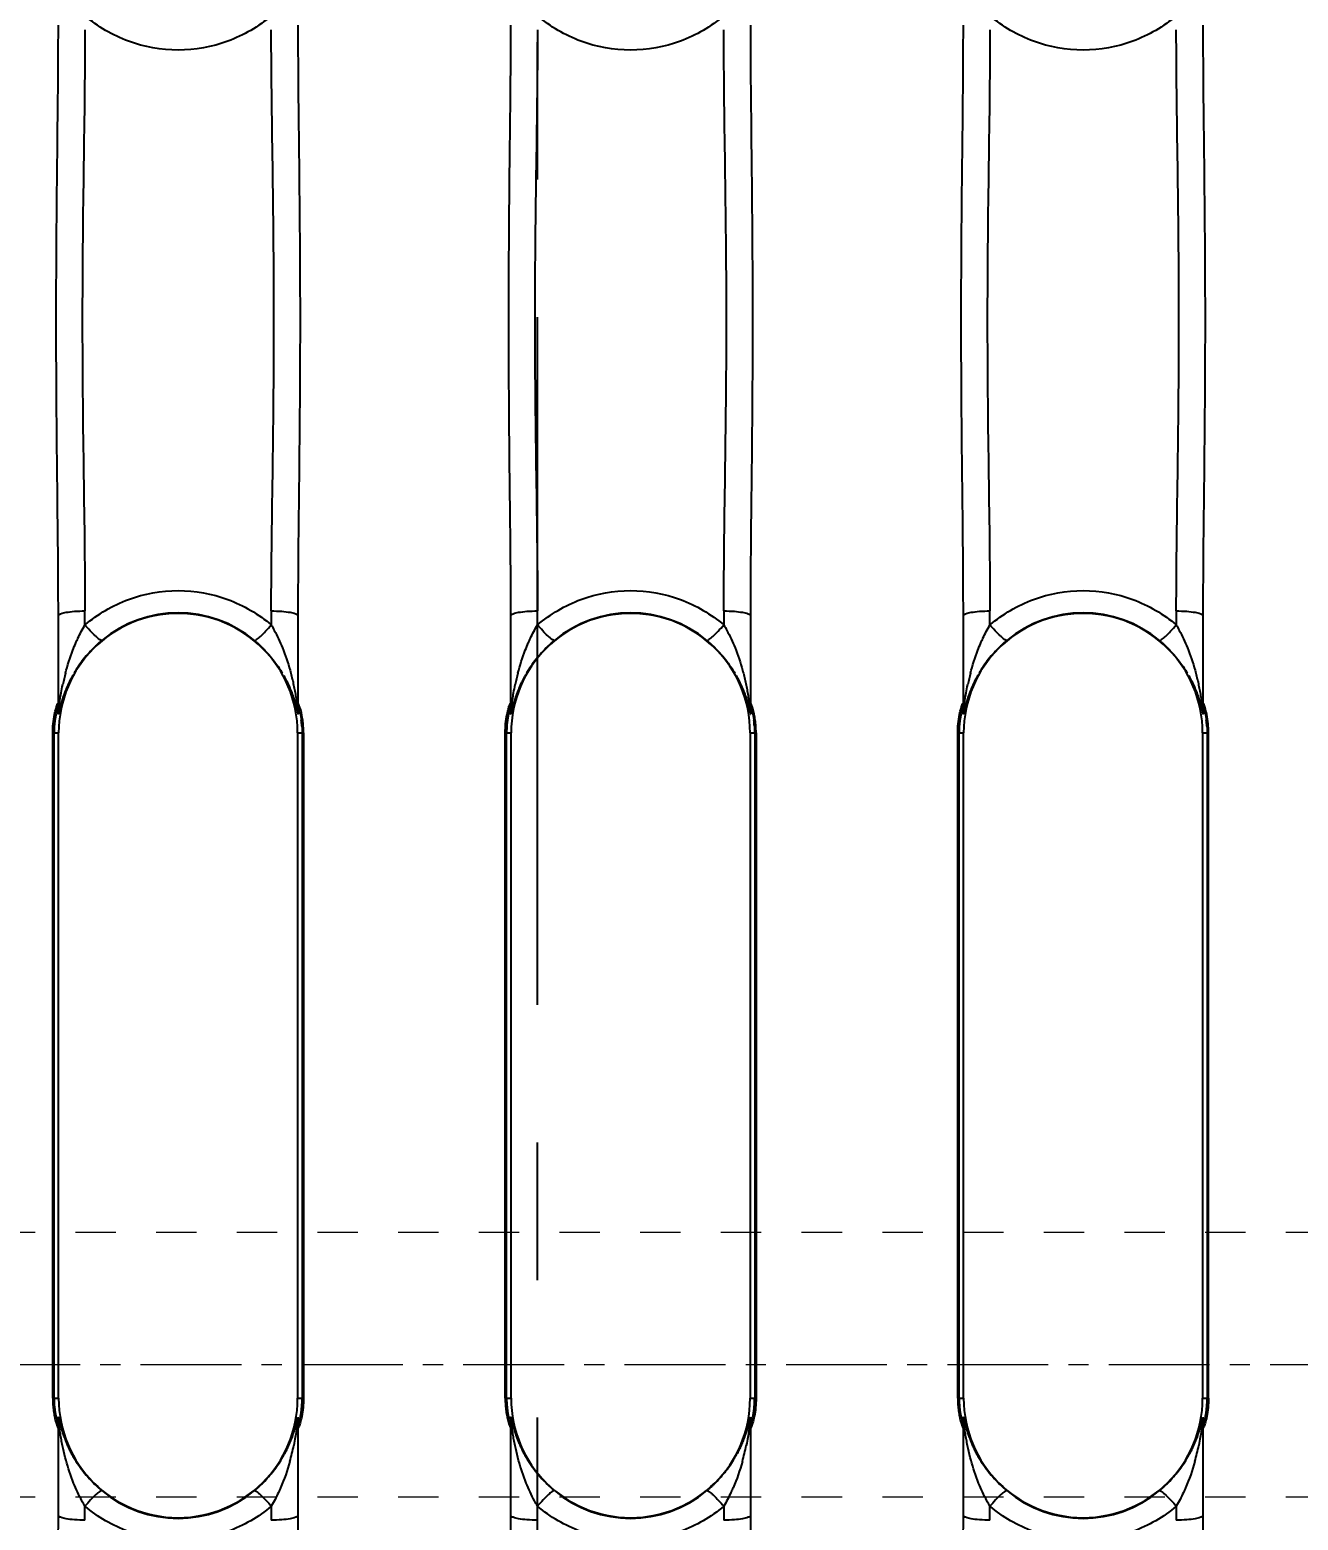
# Model space of a CAD drawing. Header units: millimetres. Extents: x 1147 to 12155, y -6137 to -4403.
# Drawn here: x 4084.6 to 4132.5, y -5219.6 to -5163.3 of the extents above; entities that cross this region are included whole.
import ezdxf

# ---------------------------------------------------------------- set-up
doc = ezdxf.new("R2010")
doc.units = ezdxf.units.MM
doc.header["$LTSCALE"] = 16.335
doc.header["$PDMODE"] = 3
doc.header["$PDSIZE"] = 0.3125
doc.linetypes.add('CENTER', pattern=[0.6, 0.375, -0.075, 0.075, -0.075])
doc.linetypes.add('HIDDEN', pattern=[0.2, 0.1, -0.1])
doc.layers.get('0').update_dxf_attribs({"linetype": 'CONTINUOUS'})
doc.layers.get('Defpoints').update_dxf_attribs({"linetype": 'CONTINUOUS'})
doc.layers.add('cool', color=153, linetype='HIDDEN', lineweight=9)
doc.layers.add('DEFAULT_2', color=8, linetype='HIDDEN')
doc.styles.get("Standard").update_dxf_attribs({"font": 'txt', "width": 0.8})
doc.dimstyles.get("Standard").update_dxf_attribs({"dimtxt": 0.15625, "dimasz": 0.1875, "dimexe": 0.125, "dimexo": 0.0625, "dimtad": 0, "dimtih": 1, "dimtoh": 1, "dimdsep": 46, "dimtxsty": 'Standard', "dimcen": 0.09, "dimadec": 0, "dimazin": 0, "dimtp": 0.01, "dimtm": 0.01, "dimtfac": 1, "dimtofl": 0, "dimtmove": 0, "dimatfit": 3, "dimfxl": 0, "dimtolj": 1, "dimarcsym": 0})

# ---------------------------------------------------------------- blocks, each defined once
blk = doc.blocks.new('*D704')
at = {"color": 4, "lineweight": -2}
blk.add_line((4350.879, -5108.772), (4392.478, -5108.772), dxfattribs=at)
at = {"layer": 'Defpoints', "color": 0}
for p in [(4350.817, -5108.772), (4392.478, -5108.772), (4103.729, -5263.772)]:
    blk.add_point(p, dxfattribs=at)
at = {"color": 6, "insert": (4406.344, -5108.772), "char_height": 8, "attachment_point": 5}
blk.add_mtext('\\A1;155.00', dxfattribs=at)
blk = doc.blocks.new('*D705')
at = {"color": 4, "lineweight": -2}
blk.add_line((4348.791, -5058.772), (4392.478, -5058.772), dxfattribs=at)
at = {"layer": 'Defpoints', "color": 0}
for p in [(4348.729, -5058.772), (4392.478, -5058.772), (4103.729, -5263.772)]:
    blk.add_point(p, dxfattribs=at)
at = {"color": 6, "insert": (4406.878, -5058.772), "char_height": 8, "attachment_point": 5}
blk.add_mtext('\\A1;205.00', dxfattribs=at)
blk = doc.blocks.new('*D711')
at = {"color": 4, "lineweight": -2}
blk.add_line((4103.729, -5038.7), (4103.729, -5013.344), dxfattribs=at)
at = {"layer": 'Defpoints', "color": 0}
for p in [(4103.729, -5013.344), (4103.729, -5038.762), (4103.729, -5263.772)]:
    blk.add_point(p, dxfattribs=at)
at = {"color": 6, "insert": (4103.729, -5005.344), "char_height": 8, "attachment_point": 5, "rotation": 90}
blk.add_mtext('\\A1;0.00', dxfattribs=at)
blk = doc.blocks.new('*D712')
at = {"color": 4, "lineweight": -2}
blk.add_line((4278.729, -5051.259), (4278.729, -5013.344), dxfattribs=at)
at = {"layer": 'Defpoints', "color": 0}
for p in [(4278.729, -5013.344), (4278.729, -5051.321), (4103.729, -5263.772)]:
    blk.add_point(p, dxfattribs=at)
at = {"color": 6, "insert": (4278.729, -4999.477), "char_height": 8, "attachment_point": 5, "rotation": 90}
blk.add_mtext('\\A1;175.00', dxfattribs=at)
blk = doc.blocks.new('*D713')
at = {"color": 4, "lineweight": -2}
blk.add_line((4348.729, -5054.498), (4348.729, -5013.344), dxfattribs=at)
at = {"layer": 'Defpoints', "color": 0}
for p in [(4348.729, -5013.344), (4348.729, -5054.56), (4103.729, -5263.772)]:
    blk.add_point(p, dxfattribs=at)
at = {"color": 6, "insert": (4348.729, -4998.41), "char_height": 8, "attachment_point": 5, "rotation": 90}
blk.add_mtext('\\A1;245.00', dxfattribs=at)
blk = doc.blocks.new('*D715')
at = {"color": 4, "lineweight": -2}
blk.add_line((3856.578, -5108.772), (3814.98, -5108.772), dxfattribs=at)
at = {"layer": 'Defpoints', "color": 0}
for p in [(3814.98, -5108.772), (3856.641, -5108.772), (4103.729, -5263.772)]:
    blk.add_point(p, dxfattribs=at)
at = {"color": 6, "insert": (3801.113, -5108.772), "char_height": 8, "attachment_point": 5}
blk.add_mtext('\\A1;155.00', dxfattribs=at)
blk = doc.blocks.new('*D716')
at = {"color": 4, "lineweight": -2}
blk.add_line((3858.666, -5058.772), (3814.98, -5058.772), dxfattribs=at)
at = {"layer": 'Defpoints', "color": 0}
for p in [(3814.98, -5058.772), (3858.729, -5058.772), (4103.729, -5263.772)]:
    blk.add_point(p, dxfattribs=at)
at = {"color": 6, "insert": (3800.58, -5058.772), "char_height": 8, "attachment_point": 5}
blk.add_mtext('\\A1;205.00', dxfattribs=at)
blk = doc.blocks.new('*D721')
at = {"color": 4, "lineweight": -2}
blk.add_line((3858.729, -5054.498), (3858.729, -5013.344), dxfattribs=at)
at = {"layer": 'Defpoints', "color": 0}
for p in [(3858.729, -5013.344), (3858.729, -5054.56), (4103.729, -5263.772)]:
    blk.add_point(p, dxfattribs=at)
at = {"color": 6, "insert": (3858.729, -4998.41), "char_height": 8, "attachment_point": 5, "rotation": 90}
blk.add_mtext('\\A1;245.00', dxfattribs=at)
blk = doc.blocks.new('*D722')
at = {"color": 4, "lineweight": -2}
blk.add_line((3862.554, -5213.772), (3818.256, -5213.772), dxfattribs=at)
at = {"layer": 'Defpoints', "color": 0}
for p in [(3818.256, -5213.772), (3862.617, -5213.772), (4103.729, -5263.772)]:
    blk.add_point(p, dxfattribs=at)
at = {"color": 6, "insert": (3807.056, -5213.772), "char_height": 8, "attachment_point": 5}
blk.add_mtext('\\A1;50.00', dxfattribs=at)
blk = doc.blocks.new('37')
at = {"layer": 'cool', "ltscale": 0.932966}
for p, q in [((1170, 55), (734.334, 55)), ((1170, 45), (734.334, 45))]:
    blk.add_line(p, q, dxfattribs=at)
at = {"layer": 'cool', "color": 1, "linetype": 'CENTER', "ltscale": 0.621977}
blk.add_line((1183.887, 50), (720, 50), dxfattribs=at)

msp = doc.modelspace()

# ---------------------------------------------------------------- linework, layer by layer
at = {"color": 1, "linetype": 'CENTER', "ltscale": 4.241886}
msp.add_line((4103.729, -5532.772), (4103.729, -4991.772), dxfattribs=at)
at = {"color": 7, "linetype": 'Continuous'}
for p, q in [((4086.635, -5185.817), (4086.635, -5185.287)), ((4093.674, -5185.287), (4093.674, -5185.817)), ((4103.729, -5185.817), (4103.729, -5185.287)), ((4110.767, -5185.287), (4110.767, -5185.817)), ((4120.822, -5185.817), (4120.822, -5185.287)), ((4127.861, -5185.287), (4127.861, -5185.817)), ((4085.63, -5189.016), (4085.63, -5185.467)), ((4094.679, -5185.467), (4094.679, -5189.016)), ((4102.723, -5189.016), (4102.723, -5185.467)), ((4111.773, -5185.467), (4111.773, -5189.016)), ((4119.817, -5189.016), (4119.817, -5185.467)), ((4128.866, -5185.467), (4128.866, -5189.016)), ((4085.417, -5215.032), (4085.417, -5189.895)), ((4085.417, -5189.895), (4085.641, -5189.895)), ((4085.469, -5215.032), (4085.469, -5189.895)), ((4085.641, -5215.032), (4085.641, -5189.895)), ((4094.668, -5189.895), (4094.668, -5215.032)), ((4094.668, -5189.895), (4094.892, -5189.895)), ((4094.84, -5189.895), (4094.84, -5215.032)), ((4094.892, -5189.895), (4094.892, -5215.032)), ((4102.511, -5215.032), (4102.511, -5189.895)), ((4102.511, -5189.895), (4102.734, -5189.895)), ((4102.563, -5215.032), (4102.563, -5189.895)), ((4102.734, -5215.032), (4102.734, -5189.895)), ((4111.762, -5189.895), (4111.762, -5215.032)), ((4111.762, -5189.895), (4111.986, -5189.895)), ((4111.934, -5189.895), (4111.934, -5215.032)), ((4111.986, -5189.895), (4111.986, -5215.032)), ((4119.604, -5215.032), (4119.604, -5189.895)), ((4119.604, -5189.895), (4119.828, -5189.895)), ((4119.656, -5215.032), (4119.656, -5189.895)), ((4119.828, -5215.032), (4119.828, -5189.895)), ((4128.855, -5189.895), (4128.855, -5215.032)), ((4128.855, -5189.895), (4129.079, -5189.895)), ((4129.027, -5189.895), (4129.027, -5215.032)), ((4129.079, -5215.032), (4129.079, -5189.895)), ((4085.417, -5215.032), (4085.641, -5215.032)), ((4094.668, -5215.032), (4094.892, -5215.032)), ((4102.511, -5215.032), (4102.734, -5215.032)), ((4111.762, -5215.032), (4111.986, -5215.032)), ((4119.604, -5215.032), (4119.828, -5215.032)), ((4128.855, -5215.032), (4129.079, -5215.032)), ((4085.63, -5219.46), (4085.63, -5215.911)), ((4094.679, -5215.911), (4094.679, -5219.46)), ((4102.723, -5219.46), (4102.723, -5215.911)), ((4111.773, -5215.911), (4111.773, -5219.46)), ((4119.817, -5219.46), (4119.817, -5215.911)), ((4128.866, -5215.911), (4128.866, -5219.46)), ((4086.635, -5219.64), (4086.635, -5219.11)), ((4093.674, -5219.11), (4093.674, -5219.64)), ((4103.729, -5219.64), (4103.729, -5219.11)), ((4110.767, -5219.11), (4110.767, -5219.64)), ((4120.822, -5219.64), (4120.822, -5219.11)), ((4127.861, -5219.11), (4127.861, -5219.64))]:
    msp.add_line(p, q, dxfattribs=at)
for centre, radius, start, end in [((4090.155, -5189.895), 4.514, 0, 180), ((4090.155, -5189.843), 4.486, 50.0544, 129.9457), ((4107.248, -5189.895), 4.514, 0, 180), ((4107.248, -5189.843), 4.486, 50.0544, 129.9457), ((4124.342, -5189.895), 4.514, 0, 180), ((4124.342, -5189.843), 4.486, 50.0544, 129.9457), ((4094.493, -5189.898), 8.888, 165.2763, 168.1245), ((4111.587, -5189.898), 8.888, 165.2763, 168.1245), ((4128.68, -5189.898), 8.888, 165.2763, 168.1245), ((4084.688, -5188.792), 0.942, 347.9554, 359.9838), ((4059.01, -5190.075), 26.622, 1.9381, 2.3377), ((4084.727, -5189.018), 0.903, 350.0387, 0.0836), ((4095.621, -5188.792), 0.942, 180.0141, 192.0456), ((4095.583, -5189.018), 0.903, 179.9144, 189.9573), ((4122.488, -5190.115), 27.81, 177.9269, 178.0608), ((4120.042, -5190.027), 25.363, 177.655, 177.9277), ((4101.781, -5188.792), 0.942, 347.9554, 359.9838), ((4076.103, -5190.075), 26.622, 1.9381, 2.3377), ((4101.821, -5189.018), 0.903, 350.0387, 0.0836), ((4112.715, -5188.792), 0.942, 180.0141, 192.0456), ((4112.676, -5189.018), 0.903, 179.9144, 189.9573), ((4139.581, -5190.115), 27.81, 177.9269, 178.0608), ((4137.135, -5190.027), 25.363, 177.655, 177.9277), ((4118.875, -5188.792), 0.942, 347.9554, 359.9838), ((4093.197, -5190.075), 26.622, 1.9381, 2.3377), ((4118.914, -5189.018), 0.903, 350.0387, 0.0836), ((4129.808, -5188.792), 0.942, 180.0141, 192.0456), ((4129.77, -5189.018), 0.903, 179.9144, 189.9573), ((4156.675, -5190.115), 27.81, 177.9269, 178.0608), ((4154.229, -5190.027), 25.363, 177.655, 177.9277), ((4090.804, -5189.926), 4.037, 4.0628, 7.3504), ((4107.898, -5189.926), 4.037, 4.0628, 7.3504), ((4124.991, -5189.926), 4.037, 4.0628, 7.3504), ((4090.155, -5215.032), 4.514, 180, 0), ((4107.248, -5215.032), 4.514, 180, 0), ((4124.342, -5215.032), 4.514, 180, 0), ((4057.822, -5214.812), 27.81, 357.9269, 358.0608), ((4084.72, -5215.911), 0.91, 0.0251, 10.0006), ((4095.583, -5215.91), 0.903, 170.0415, 180.0866), ((4121.3, -5214.852), 26.622, 181.9381, 182.3377), ((4074.915, -5214.812), 27.81, 357.9269, 358.0608), ((4101.814, -5215.911), 0.91, 0.0251, 10.0006), ((4112.676, -5215.91), 0.903, 170.0415, 180.0866), ((4138.393, -5214.852), 26.622, 181.9381, 182.3377), ((4092.009, -5214.812), 27.81, 357.9269, 358.0608), ((4118.907, -5215.911), 0.91, 0.0251, 10.0006), ((4129.77, -5215.91), 0.903, 170.0415, 180.0866), ((4155.487, -5214.852), 26.622, 181.9381, 182.3377), ((4060.267, -5214.901), 25.363, 357.655, 357.9277), ((4084.688, -5216.135), 0.942, 0.0141, 12.0456), ((4095.621, -5216.135), 0.942, 167.9548, 179.984), ((4077.361, -5214.901), 25.363, 357.655, 357.9277), ((4101.782, -5216.135), 0.942, 0.0141, 12.0456), ((4112.715, -5216.135), 0.942, 167.9548, 179.984), ((4094.454, -5214.901), 25.363, 357.655, 357.9277), ((4118.875, -5216.135), 0.942, 0.0141, 12.0456), ((4129.808, -5216.135), 0.942, 167.9548, 179.984), ((4085.852, -5215.037), 8.852, 344.3403, 348.4216), ((4102.946, -5215.037), 8.852, 344.3403, 348.4216), ((4120.039, -5215.037), 8.852, 344.3403, 348.4216), ((4090.155, -5215.084), 4.486, 230.0544, 309.9456), ((4107.248, -5215.084), 4.486, 230.0544, 309.9456), ((4124.342, -5215.084), 4.486, 230.0544, 309.9456)]:
    msp.add_arc(centre, radius, start, end, dxfattribs=at)
for points, knots in [([(4093.674, -5162.802), (4093.191, -5163.212), (4092.069, -5163.871), (4090.155, -5164.213), (4088.24, -5163.871), (4087.118, -5163.212), (4086.635, -5162.802)], [0, 0, 0, 0, 0.249583, 0.500006, 0.750427, 1, 1, 1, 1]), ([(4110.767, -5162.802), (4110.284, -5163.212), (4109.163, -5163.871), (4107.248, -5164.213), (4105.333, -5163.871), (4104.212, -5163.212), (4103.729, -5162.802)], [0, 0, 0, 0, 0.249583, 0.500006, 0.750427, 1, 1, 1, 1]), ([(4127.861, -5162.802), (4127.378, -5163.212), (4126.256, -5163.871), (4124.342, -5164.213), (4122.427, -5163.871), (4121.305, -5163.212), (4120.822, -5162.802)], [0, 0, 0, 0, 0.249583, 0.500006, 0.750427, 1, 1, 1, 1]), ([(4085.63, -5185.467), (4085.63, -5183.612), (4085.579, -5179.893), (4085.535, -5174.309), (4085.579, -5168.726), (4085.63, -5165.007), (4085.63, -5163.152)], [0, 0, 0, 0, 0.249324, 0.499998, 0.750687, 1, 1, 1, 1]), ([(4086.635, -5163.332), (4086.635, -5165.155), (4086.572, -5168.814), (4086.515, -5174.31), (4086.572, -5179.805), (4086.635, -5183.464), (4086.635, -5185.287)], [0, 0, 0, 0, 0.249107, 0.499999, 0.750892, 1, 1, 1, 1]), ([(4093.674, -5185.287), (4093.674, -5183.464), (4093.737, -5179.805), (4093.795, -5174.31), (4093.737, -5168.814), (4093.674, -5165.155), (4093.674, -5163.332)], [0, 0, 0, 0, 0.249108, 0.5, 0.750892, 1, 1, 1, 1]), ([(4094.679, -5163.152), (4094.679, -5165.007), (4094.73, -5168.726), (4094.774, -5174.309), (4094.73, -5179.893), (4094.679, -5183.612), (4094.679, -5185.467)], [0, 0, 0, 0, 0.249311, 0.500002, 0.750674, 1, 1, 1, 1]), ([(4102.723, -5185.467), (4102.723, -5183.612), (4102.673, -5179.893), (4102.629, -5174.309), (4102.673, -5168.726), (4102.723, -5165.007), (4102.723, -5163.152)], [0, 0, 0, 0, 0.249324, 0.499998, 0.750687, 1, 1, 1, 1]), ([(4103.729, -5163.332), (4103.729, -5165.155), (4103.666, -5168.814), (4103.608, -5174.31), (4103.666, -5179.805), (4103.729, -5183.464), (4103.729, -5185.287)], [0, 0, 0, 0, 0.249107, 0.499999, 0.750892, 1, 1, 1, 1]), ([(4110.767, -5185.287), (4110.767, -5183.464), (4110.831, -5179.805), (4110.888, -5174.31), (4110.831, -5168.814), (4110.767, -5165.155), (4110.767, -5163.332)], [0, 0, 0, 0, 0.249108, 0.5, 0.750892, 1, 1, 1, 1]), ([(4111.773, -5163.152), (4111.773, -5165.007), (4111.824, -5168.726), (4111.867, -5174.309), (4111.823, -5179.893), (4111.773, -5183.612), (4111.773, -5185.467)], [0, 0, 0, 0, 0.249311, 0.500002, 0.750674, 1, 1, 1, 1]), ([(4119.817, -5185.467), (4119.817, -5183.612), (4119.766, -5179.893), (4119.722, -5174.309), (4119.766, -5168.726), (4119.817, -5165.007), (4119.817, -5163.152)], [0, 0, 0, 0, 0.249324, 0.499998, 0.750687, 1, 1, 1, 1]), ([(4120.822, -5163.332), (4120.822, -5165.155), (4120.759, -5168.814), (4120.702, -5174.31), (4120.759, -5179.805), (4120.822, -5183.464), (4120.822, -5185.287)], [0, 0, 0, 0, 0.249107, 0.499999, 0.750892, 1, 1, 1, 1]), ([(4127.861, -5185.287), (4127.861, -5183.464), (4127.924, -5179.805), (4127.982, -5174.31), (4127.924, -5168.814), (4127.861, -5165.155), (4127.861, -5163.332)], [0, 0, 0, 0, 0.249108, 0.5, 0.750892, 1, 1, 1, 1]), ([(4128.866, -5163.152), (4128.866, -5165.007), (4128.917, -5168.726), (4128.961, -5174.31), (4128.917, -5179.893), (4128.866, -5183.612), (4128.866, -5185.467)], [0, 0, 0, 0, 0.249325, 0.5, 0.750675, 1, 1, 1, 1]), ([(4086.635, -5185.817), (4087.118, -5185.407), (4088.24, -5184.748), (4090.155, -5184.406), (4092.069, -5184.748), (4093.191, -5185.407), (4093.674, -5185.817)], [0, 0, 0, 0, 0.249583, 0.500006, 0.750428, 1, 1, 1, 1]), ([(4103.729, -5185.817), (4104.212, -5185.407), (4105.333, -5184.748), (4107.248, -5184.406), (4109.163, -5184.748), (4110.284, -5185.407), (4110.767, -5185.817)], [0, 0, 0, 0, 0.249583, 0.500006, 0.750428, 1, 1, 1, 1]), ([(4120.822, -5185.817), (4121.305, -5185.407), (4122.427, -5184.748), (4124.342, -5184.406), (4126.256, -5184.748), (4127.378, -5185.407), (4127.861, -5185.817)], [0, 0, 0, 0, 0.249583, 0.500006, 0.750428, 1, 1, 1, 1]), ([(4085.63, -5185.467), (4085.63, -5185.43), (4085.76, -5185.371), (4085.948, -5185.332), (4086.267, -5185.294), (4086.502, -5185.287), (4086.635, -5185.287)], [0, 0, 0, 0, 0.105188, 0.315079, 0.615705, 1, 1, 1, 1]), ([(4093.674, -5185.287), (4093.807, -5185.287), (4094.042, -5185.294), (4094.362, -5185.332), (4094.549, -5185.371), (4094.679, -5185.43), (4094.679, -5185.467)], [0, 0, 0, 0, 0.384295, 0.684921, 0.894812, 1, 1, 1, 1]), ([(4102.723, -5185.467), (4102.723, -5185.43), (4102.853, -5185.371), (4103.041, -5185.332), (4103.361, -5185.294), (4103.595, -5185.287), (4103.729, -5185.287)], [0, 0, 0, 0, 0.105188, 0.315079, 0.615705, 1, 1, 1, 1]), ([(4110.767, -5185.287), (4110.901, -5185.287), (4111.136, -5185.294), (4111.455, -5185.332), (4111.643, -5185.371), (4111.773, -5185.43), (4111.773, -5185.467)], [0, 0, 0, 0, 0.384295, 0.684921, 0.894812, 1, 1, 1, 1]), ([(4119.817, -5185.467), (4119.817, -5185.43), (4119.947, -5185.371), (4120.135, -5185.332), (4120.454, -5185.294), (4120.689, -5185.287), (4120.822, -5185.287)], [0, 0, 0, 0, 0.105188, 0.315079, 0.615705, 1, 1, 1, 1]), ([(4127.861, -5185.287), (4127.994, -5185.287), (4128.229, -5185.294), (4128.549, -5185.332), (4128.736, -5185.371), (4128.866, -5185.43), (4128.866, -5185.467)], [0, 0, 0, 0, 0.384295, 0.684921, 0.894812, 1, 1, 1, 1]), ([(4086.289, -5186.498), (4086.315, -5186.439), (4086.421, -5186.207), (4086.539, -5185.981), (4086.635, -5185.817)], [0, 0, 0, 0, 0.255268, 1, 1, 1, 1]), ([(4087.274, -5186.403), (4087.263, -5186.407), (4087.23, -5186.393), (4087.178, -5186.36), (4087.107, -5186.304), (4086.987, -5186.197), (4086.827, -5186.033), (4086.7, -5185.891), (4086.635, -5185.817)], [0, 0, 0, 0, 0.039768, 0.112527, 0.216205, 0.346579, 0.66369, 1, 1, 1, 1]), ([(4093.035, -5186.403), (4093.045, -5186.406), (4093.074, -5186.396), (4093.151, -5186.349), (4093.286, -5186.232), (4093.47, -5186.046), (4093.604, -5185.897), (4093.674, -5185.817)], [0, 0, 0, 0, 0.034741, 0.098258, 0.315024, 0.636274, 1, 1, 1, 1]), ([(4093.674, -5185.817), (4093.713, -5185.885), (4093.871, -5186.165), (4094.006, -5186.456), (4094.097, -5186.682)], [0, 0, 0, 0, 0.243245, 1, 1, 1, 1]), ([(4103.383, -5186.498), (4103.409, -5186.439), (4103.514, -5186.207), (4103.633, -5185.981), (4103.729, -5185.817)], [0, 0, 0, 0, 0.255268, 1, 1, 1, 1]), ([(4104.368, -5186.403), (4104.357, -5186.407), (4104.323, -5186.393), (4104.271, -5186.36), (4104.2, -5186.304), (4104.081, -5186.197), (4103.921, -5186.033), (4103.793, -5185.891), (4103.729, -5185.817)], [0, 0, 0, 0, 0.039768, 0.112527, 0.216205, 0.346579, 0.66369, 1, 1, 1, 1]), ([(4110.128, -5186.403), (4110.138, -5186.406), (4110.168, -5186.396), (4110.245, -5186.349), (4110.379, -5186.232), (4110.564, -5186.046), (4110.698, -5185.897), (4110.767, -5185.817)], [0, 0, 0, 0, 0.034741, 0.098258, 0.315024, 0.636274, 1, 1, 1, 1]), ([(4110.767, -5185.817), (4110.807, -5185.885), (4110.964, -5186.165), (4111.1, -5186.456), (4111.191, -5186.682)], [0, 0, 0, 0, 0.243245, 1, 1, 1, 1]), ([(4120.476, -5186.498), (4120.502, -5186.439), (4120.608, -5186.207), (4120.726, -5185.981), (4120.822, -5185.817)], [0, 0, 0, 0, 0.255268, 1, 1, 1, 1]), ([(4121.461, -5186.403), (4121.45, -5186.407), (4121.417, -5186.393), (4121.365, -5186.36), (4121.294, -5186.304), (4121.174, -5186.197), (4121.014, -5186.033), (4120.887, -5185.891), (4120.822, -5185.817)], [0, 0, 0, 0, 0.039768, 0.112527, 0.216205, 0.346579, 0.66369, 1, 1, 1, 1]), ([(4127.222, -5186.403), (4127.232, -5186.406), (4127.261, -5186.396), (4127.338, -5186.349), (4127.473, -5186.232), (4127.657, -5186.046), (4127.791, -5185.897), (4127.861, -5185.817)], [0, 0, 0, 0, 0.034741, 0.098258, 0.315024, 0.636274, 1, 1, 1, 1]), ([(4127.861, -5185.817), (4127.9, -5185.885), (4128.058, -5186.165), (4128.193, -5186.456), (4128.284, -5186.682)], [0, 0, 0, 0, 0.243245, 1, 1, 1, 1]), ([(4085.897, -5187.639), (4085.974, -5187.346), (4086.096, -5186.962), (4086.249, -5186.59), (4086.289, -5186.498)], [0, 0, 0, 0, 0.752194, 1, 1, 1, 1]), ([(4102.99, -5187.639), (4103.067, -5187.346), (4103.19, -5186.962), (4103.343, -5186.59), (4103.383, -5186.498)], [0, 0, 0, 0, 0.752194, 1, 1, 1, 1]), ([(4120.084, -5187.639), (4120.161, -5187.346), (4120.283, -5186.962), (4120.436, -5186.59), (4120.476, -5186.498)], [0, 0, 0, 0, 0.752194, 1, 1, 1, 1]), ([(4094.382, -5187.527), (4094.424, -5187.675), (4094.479, -5187.899), (4094.542, -5188.2), (4094.583, -5188.421), (4094.618, -5188.641), (4094.641, -5188.813), (4094.66, -5188.95), (4094.664, -5188.998), (4094.679, -5189.062), (4094.679, -5189.026), (4094.679, -5189.016)], [0, 0, 0, 0, 0.292464, 0.43817, 0.581836, 0.721916, 0.857656, 0.920666, 0.965942, 0.980761, 1, 1, 1, 1]), ([(4111.476, -5187.527), (4111.517, -5187.675), (4111.573, -5187.899), (4111.635, -5188.2), (4111.676, -5188.421), (4111.712, -5188.641), (4111.735, -5188.813), (4111.754, -5188.95), (4111.757, -5188.998), (4111.773, -5189.062), (4111.773, -5189.026), (4111.773, -5189.016)], [0, 0, 0, 0, 0.292464, 0.43817, 0.581836, 0.721916, 0.857656, 0.920666, 0.965942, 0.980761, 1, 1, 1, 1]), ([(4128.569, -5187.527), (4128.611, -5187.675), (4128.666, -5187.899), (4128.729, -5188.2), (4128.77, -5188.421), (4128.805, -5188.641), (4128.828, -5188.813), (4128.847, -5188.95), (4128.851, -5188.998), (4128.866, -5189.062), (4128.866, -5189.026), (4128.866, -5189.016)], [0, 0, 0, 0, 0.292464, 0.43817, 0.581836, 0.721916, 0.857656, 0.920666, 0.965942, 0.980761, 1, 1, 1, 1]), ([(4085.63, -5189.016), (4085.63, -5189.128), (4085.693, -5188.6), (4085.73, -5188.405), (4085.773, -5188.173), (4085.795, -5188.069)], [0, 0, 0, 0, 0.347121, 0.668336, 1, 1, 1, 1]), ([(4102.723, -5189.016), (4102.723, -5189.128), (4102.787, -5188.6), (4102.824, -5188.405), (4102.867, -5188.173), (4102.888, -5188.069)], [0, 0, 0, 0, 0.347121, 0.668336, 1, 1, 1, 1]), ([(4119.817, -5189.016), (4119.817, -5189.128), (4119.88, -5188.6), (4119.917, -5188.405), (4119.96, -5188.173), (4119.982, -5188.069)], [0, 0, 0, 0, 0.347121, 0.668336, 1, 1, 1, 1]), ([(4085.602, -5188.802), (4085.607, -5188.791), (4085.621, -5188.754), (4085.63, -5188.785), (4085.63, -5188.792)], [0, 0, 0, 0, 0.626438, 1, 1, 1, 1]), ([(4094.892, -5189.895), (4094.892, -5189.814), (4094.886, -5189.653), (4094.865, -5189.429), (4094.824, -5189.204), (4094.798, -5189.055), (4094.679, -5188.706), (4094.679, -5188.792)], [0, 0, 0, 0, 0.214987, 0.421209, 0.609636, 0.771139, 1, 1, 1, 1]), ([(4102.696, -5188.802), (4102.701, -5188.791), (4102.715, -5188.754), (4102.723, -5188.785), (4102.723, -5188.792)], [0, 0, 0, 0, 0.626438, 1, 1, 1, 1]), ([(4111.986, -5189.895), (4111.986, -5189.814), (4111.98, -5189.653), (4111.959, -5189.429), (4111.918, -5189.204), (4111.891, -5189.055), (4111.773, -5188.706), (4111.773, -5188.792)], [0, 0, 0, 0, 0.214987, 0.421209, 0.609636, 0.771139, 1, 1, 1, 1]), ([(4119.789, -5188.802), (4119.794, -5188.791), (4119.808, -5188.754), (4119.817, -5188.785), (4119.817, -5188.792)], [0, 0, 0, 0, 0.626438, 1, 1, 1, 1]), ([(4128.894, -5188.803), (4128.889, -5188.791), (4128.875, -5188.754), (4128.866, -5188.785), (4128.866, -5188.792)], [0, 0, 0, 0, 0.628048, 1, 1, 1, 1]), ([(4085.417, -5189.895), (4085.417, -5189.663), (4085.447, -5189.343), (4085.536, -5188.983), (4085.579, -5188.85), (4085.602, -5188.802)], [0, 0, 0, 0, 0.624992, 0.858526, 1, 1, 1, 1]), ([(4085.609, -5188.989), (4085.609, -5188.983), (4085.607, -5188.965), (4085.58, -5189.003), (4085.572, -5189.054), (4085.539, -5189.164), (4085.516, -5189.304), (4085.501, -5189.412), (4085.494, -5189.471)], [0, 0, 0, 0, 0.031586, 0.058655, 0.179649, 0.387453, 0.666809, 1, 1, 1, 1]), ([(4094.7, -5188.989), (4094.7, -5188.983), (4094.701, -5188.967), (4094.727, -5188.996), (4094.734, -5189.042), (4094.764, -5189.136), (4094.786, -5189.261), (4094.801, -5189.357), (4094.808, -5189.41)], [0, 0, 0, 0, 0.034845, 0.059758, 0.176762, 0.382078, 0.661724, 1, 1, 1, 1]), ([(4102.511, -5189.895), (4102.511, -5189.663), (4102.54, -5189.343), (4102.63, -5188.983), (4102.673, -5188.85), (4102.696, -5188.802)], [0, 0, 0, 0, 0.624992, 0.858526, 1, 1, 1, 1]), ([(4102.703, -5188.989), (4102.702, -5188.983), (4102.7, -5188.965), (4102.674, -5189.003), (4102.665, -5189.054), (4102.633, -5189.164), (4102.609, -5189.304), (4102.594, -5189.412), (4102.588, -5189.471)], [0, 0, 0, 0, 0.031586, 0.058655, 0.179649, 0.387453, 0.666809, 1, 1, 1, 1]), ([(4111.794, -5188.989), (4111.794, -5188.983), (4111.795, -5188.967), (4111.82, -5188.996), (4111.827, -5189.042), (4111.857, -5189.136), (4111.879, -5189.261), (4111.895, -5189.357), (4111.901, -5189.41)], [0, 0, 0, 0, 0.034845, 0.059758, 0.176762, 0.382078, 0.661724, 1, 1, 1, 1]), ([(4119.604, -5189.895), (4119.604, -5189.663), (4119.634, -5189.343), (4119.723, -5188.983), (4119.766, -5188.85), (4119.789, -5188.802)], [0, 0, 0, 0, 0.624992, 0.858526, 1, 1, 1, 1]), ([(4119.796, -5188.989), (4119.796, -5188.983), (4119.794, -5188.965), (4119.767, -5189.003), (4119.759, -5189.054), (4119.726, -5189.164), (4119.703, -5189.304), (4119.688, -5189.412), (4119.681, -5189.471)], [0, 0, 0, 0, 0.031586, 0.058655, 0.179649, 0.387453, 0.666809, 1, 1, 1, 1]), ([(4128.887, -5188.989), (4128.887, -5188.983), (4128.888, -5188.967), (4128.914, -5188.996), (4128.921, -5189.042), (4128.951, -5189.136), (4128.973, -5189.261), (4128.988, -5189.357), (4128.995, -5189.41)], [0, 0, 0, 0, 0.034845, 0.059758, 0.176762, 0.382078, 0.661724, 1, 1, 1, 1]), ([(4129.079, -5189.895), (4129.079, -5189.663), (4129.049, -5189.343), (4128.96, -5188.983), (4128.917, -5188.85), (4128.894, -5188.803)], [0, 0, 0, 0, 0.624591, 0.858263, 1, 1, 1, 1]), ([(4085.494, -5189.471), (4085.49, -5189.505), (4085.476, -5189.646), (4085.469, -5189.787), (4085.469, -5189.895)], [0, 0, 0, 0, 0.240867, 1, 1, 1, 1]), ([(4102.588, -5189.471), (4102.584, -5189.505), (4102.57, -5189.646), (4102.563, -5189.787), (4102.563, -5189.895)], [0, 0, 0, 0, 0.240867, 1, 1, 1, 1]), ([(4119.681, -5189.471), (4119.677, -5189.505), (4119.663, -5189.646), (4119.656, -5189.787), (4119.656, -5189.895)], [0, 0, 0, 0, 0.240867, 1, 1, 1, 1]), ([(4085.417, -5215.032), (4085.417, -5215.113), (4085.423, -5215.274), (4085.444, -5215.498), (4085.485, -5215.723), (4085.511, -5215.872), (4085.63, -5216.221), (4085.63, -5216.135)], [0, 0, 0, 0, 0.21499, 0.42121, 0.609642, 0.77114, 1, 1, 1, 1]), ([(4085.469, -5215.032), (4085.469, -5215.144), (4085.477, -5215.309), (4085.501, -5215.519), (4085.521, -5215.658), (4085.544, -5215.773), (4085.565, -5215.865), (4085.585, -5215.917), (4085.595, -5215.952), (4085.603, -5215.954)], [0, 0, 0, 0, 0.358861, 0.52633, 0.677356, 0.80557, 0.905304, 0.971566, 1, 1, 1, 1]), ([(4094.892, -5215.032), (4094.892, -5215.264), (4094.862, -5215.585), (4094.773, -5215.945), (4094.73, -5216.078), (4094.707, -5216.125)], [0, 0, 0, 0, 0.62537, 0.85881, 1, 1, 1, 1]), ([(4094.815, -5215.457), (4094.819, -5215.423), (4094.833, -5215.282), (4094.84, -5215.14), (4094.84, -5215.032)], [0, 0, 0, 0, 0.240833, 1, 1, 1, 1]), ([(4102.511, -5215.032), (4102.511, -5215.113), (4102.517, -5215.274), (4102.538, -5215.498), (4102.579, -5215.723), (4102.605, -5215.872), (4102.723, -5216.221), (4102.723, -5216.135)], [0, 0, 0, 0, 0.21499, 0.42121, 0.609642, 0.77114, 1, 1, 1, 1]), ([(4102.563, -5215.032), (4102.563, -5215.144), (4102.571, -5215.309), (4102.594, -5215.519), (4102.615, -5215.658), (4102.638, -5215.773), (4102.658, -5215.865), (4102.679, -5215.917), (4102.688, -5215.952), (4102.697, -5215.954)], [0, 0, 0, 0, 0.358861, 0.52633, 0.677356, 0.80557, 0.905304, 0.971566, 1, 1, 1, 1]), ([(4111.986, -5215.032), (4111.986, -5215.264), (4111.956, -5215.585), (4111.866, -5215.945), (4111.823, -5216.078), (4111.8, -5216.125)], [0, 0, 0, 0, 0.62537, 0.85881, 1, 1, 1, 1]), ([(4111.909, -5215.457), (4111.913, -5215.423), (4111.927, -5215.282), (4111.934, -5215.14), (4111.934, -5215.032)], [0, 0, 0, 0, 0.240833, 1, 1, 1, 1]), ([(4119.604, -5215.032), (4119.604, -5215.113), (4119.61, -5215.274), (4119.631, -5215.498), (4119.672, -5215.723), (4119.698, -5215.872), (4119.817, -5216.221), (4119.817, -5216.135)], [0, 0, 0, 0, 0.21499, 0.42121, 0.609642, 0.77114, 1, 1, 1, 1]), ([(4119.656, -5215.032), (4119.656, -5215.144), (4119.664, -5215.309), (4119.688, -5215.519), (4119.708, -5215.658), (4119.731, -5215.773), (4119.752, -5215.865), (4119.772, -5215.917), (4119.782, -5215.952), (4119.79, -5215.954)], [0, 0, 0, 0, 0.358861, 0.52633, 0.677356, 0.80557, 0.905304, 0.971566, 1, 1, 1, 1]), ([(4129.079, -5215.032), (4129.079, -5215.265), (4129.049, -5215.587), (4128.959, -5215.948), (4128.916, -5216.08), (4128.893, -5216.127)], [0, 0, 0, 0, 0.626809, 0.860208, 1, 1, 1, 1]), ([(4129.002, -5215.457), (4129.006, -5215.423), (4129.02, -5215.282), (4129.027, -5215.14), (4129.027, -5215.032)], [0, 0, 0, 0, 0.240833, 1, 1, 1, 1]), ([(4094.679, -5215.911), (4094.679, -5215.806), (4094.619, -5216.305), (4094.585, -5216.489), (4094.544, -5216.713), (4094.524, -5216.813)], [0, 0, 0, 0, 0.341301, 0.66521, 1, 1, 1, 1]), ([(4094.7, -5215.938), (4094.7, -5215.944), (4094.703, -5215.962), (4094.729, -5215.924), (4094.738, -5215.873), (4094.77, -5215.763), (4094.793, -5215.623), (4094.809, -5215.515), (4094.815, -5215.457)], [0, 0, 0, 0, 0.031532, 0.058615, 0.179548, 0.387286, 0.666665, 1, 1, 1, 1]), ([(4111.773, -5215.911), (4111.773, -5215.806), (4111.712, -5216.305), (4111.678, -5216.489), (4111.638, -5216.713), (4111.617, -5216.813)], [0, 0, 0, 0, 0.341301, 0.66521, 1, 1, 1, 1]), ([(4111.794, -5215.938), (4111.794, -5215.944), (4111.796, -5215.962), (4111.822, -5215.924), (4111.831, -5215.873), (4111.863, -5215.763), (4111.887, -5215.623), (4111.902, -5215.515), (4111.909, -5215.457)], [0, 0, 0, 0, 0.031532, 0.058615, 0.179548, 0.387286, 0.666665, 1, 1, 1, 1]), ([(4128.866, -5215.911), (4128.866, -5215.806), (4128.806, -5216.305), (4128.772, -5216.489), (4128.731, -5216.713), (4128.711, -5216.813)], [0, 0, 0, 0, 0.341301, 0.66521, 1, 1, 1, 1]), ([(4128.887, -5215.938), (4128.887, -5215.944), (4128.89, -5215.962), (4128.916, -5215.924), (4128.925, -5215.873), (4128.957, -5215.763), (4128.98, -5215.623), (4128.996, -5215.515), (4129.002, -5215.457)], [0, 0, 0, 0, 0.031532, 0.058615, 0.179548, 0.387286, 0.666665, 1, 1, 1, 1]), ([(4085.921, -5217.38), (4085.881, -5217.234), (4085.826, -5217.012), (4085.765, -5216.716), (4085.725, -5216.496), (4085.69, -5216.279), (4085.668, -5216.11), (4085.649, -5215.975), (4085.645, -5215.927), (4085.63, -5215.865), (4085.63, -5215.901), (4085.63, -5215.911)], [0, 0, 0, 0, 0.292745, 0.438531, 0.582185, 0.722214, 0.857925, 0.920652, 0.965542, 0.980282, 1, 1, 1, 1]), ([(4094.707, -5216.125), (4094.702, -5216.136), (4094.688, -5216.173), (4094.679, -5216.142), (4094.679, -5216.135)], [0, 0, 0, 0, 0.623232, 1, 1, 1, 1]), ([(4103.015, -5217.38), (4102.975, -5217.234), (4102.92, -5217.012), (4102.859, -5216.716), (4102.819, -5216.496), (4102.784, -5216.279), (4102.761, -5216.11), (4102.742, -5215.975), (4102.739, -5215.927), (4102.724, -5215.865), (4102.723, -5215.901), (4102.723, -5215.911)], [0, 0, 0, 0, 0.292745, 0.438531, 0.582185, 0.722214, 0.857925, 0.920652, 0.965542, 0.980282, 1, 1, 1, 1]), ([(4111.8, -5216.125), (4111.795, -5216.136), (4111.781, -5216.173), (4111.773, -5216.142), (4111.773, -5216.135)], [0, 0, 0, 0, 0.623232, 1, 1, 1, 1]), ([(4120.108, -5217.38), (4120.068, -5217.234), (4120.013, -5217.012), (4119.952, -5216.716), (4119.912, -5216.496), (4119.877, -5216.279), (4119.855, -5216.11), (4119.836, -5215.975), (4119.832, -5215.927), (4119.817, -5215.865), (4119.817, -5215.901), (4119.817, -5215.911)], [0, 0, 0, 0, 0.292745, 0.438531, 0.582185, 0.722214, 0.857925, 0.920652, 0.965542, 0.980282, 1, 1, 1, 1]), ([(4128.893, -5216.127), (4128.888, -5216.137), (4128.874, -5216.172), (4128.866, -5216.142), (4128.866, -5216.135)], [0, 0, 0, 0, 0.611254, 1, 1, 1, 1]), ([(4086.635, -5219.11), (4086.595, -5219.042), (4086.437, -5218.759), (4086.3, -5218.463), (4086.208, -5218.235)], [0, 0, 0, 0, 0.243206, 1, 1, 1, 1]), ([(4087.274, -5218.524), (4087.265, -5218.521), (4087.235, -5218.531), (4087.158, -5218.578), (4087.023, -5218.695), (4086.839, -5218.881), (4086.705, -5219.03), (4086.635, -5219.11)], [0, 0, 0, 0, 0.034741, 0.098259, 0.315025, 0.636274, 1, 1, 1, 1]), ([(4093.035, -5218.524), (4093.046, -5218.52), (4093.08, -5218.534), (4093.131, -5218.567), (4093.202, -5218.623), (4093.322, -5218.73), (4093.482, -5218.894), (4093.61, -5219.036), (4093.674, -5219.11)], [0, 0, 0, 0, 0.039768, 0.112527, 0.216204, 0.346578, 0.663689, 1, 1, 1, 1]), ([(4094.027, -5218.413), (4094, -5218.474), (4093.893, -5218.711), (4093.772, -5218.943), (4093.674, -5219.11)], [0, 0, 0, 0, 0.255328, 1, 1, 1, 1]), ([(4103.729, -5219.11), (4103.689, -5219.042), (4103.53, -5218.759), (4103.393, -5218.463), (4103.302, -5218.235)], [0, 0, 0, 0, 0.243206, 1, 1, 1, 1]), ([(4104.368, -5218.524), (4104.358, -5218.521), (4104.329, -5218.531), (4104.252, -5218.578), (4104.117, -5218.695), (4103.933, -5218.881), (4103.798, -5219.03), (4103.729, -5219.11)], [0, 0, 0, 0, 0.034741, 0.098259, 0.315025, 0.636274, 1, 1, 1, 1]), ([(4110.128, -5218.524), (4110.14, -5218.52), (4110.173, -5218.534), (4110.225, -5218.567), (4110.296, -5218.623), (4110.416, -5218.73), (4110.576, -5218.894), (4110.703, -5219.036), (4110.767, -5219.11)], [0, 0, 0, 0, 0.039768, 0.112527, 0.216204, 0.346578, 0.663689, 1, 1, 1, 1]), ([(4111.12, -5218.413), (4111.094, -5218.474), (4110.987, -5218.711), (4110.866, -5218.943), (4110.767, -5219.11)], [0, 0, 0, 0, 0.255328, 1, 1, 1, 1]), ([(4120.822, -5219.11), (4120.782, -5219.042), (4120.624, -5218.759), (4120.487, -5218.463), (4120.395, -5218.235)], [0, 0, 0, 0, 0.243206, 1, 1, 1, 1]), ([(4121.461, -5218.524), (4121.452, -5218.521), (4121.422, -5218.531), (4121.345, -5218.578), (4121.21, -5218.695), (4121.026, -5218.881), (4120.892, -5219.03), (4120.822, -5219.11)], [0, 0, 0, 0, 0.034741, 0.098259, 0.315025, 0.636274, 1, 1, 1, 1]), ([(4127.222, -5218.524), (4127.233, -5218.52), (4127.267, -5218.534), (4127.318, -5218.567), (4127.389, -5218.623), (4127.509, -5218.73), (4127.669, -5218.894), (4127.797, -5219.036), (4127.861, -5219.11)], [0, 0, 0, 0, 0.039768, 0.112527, 0.216204, 0.346578, 0.663689, 1, 1, 1, 1]), ([(4128.214, -5218.413), (4128.187, -5218.474), (4128.08, -5218.711), (4127.959, -5218.943), (4127.861, -5219.11)], [0, 0, 0, 0, 0.255328, 1, 1, 1, 1]), ([(4093.674, -5219.11), (4093.191, -5219.52), (4092.069, -5220.179), (4090.155, -5220.521), (4088.24, -5220.179), (4087.118, -5219.52), (4086.635, -5219.11)], [0, 0, 0, 0, 0.249583, 0.500006, 0.750427, 1, 1, 1, 1]), ([(4110.767, -5219.11), (4110.284, -5219.52), (4109.163, -5220.179), (4107.248, -5220.521), (4105.333, -5220.179), (4104.212, -5219.52), (4103.729, -5219.11)], [0, 0, 0, 0, 0.249583, 0.500006, 0.750427, 1, 1, 1, 1]), ([(4127.861, -5219.11), (4127.378, -5219.52), (4126.256, -5220.179), (4124.342, -5220.521), (4122.427, -5220.179), (4121.305, -5219.52), (4120.822, -5219.11)], [0, 0, 0, 0, 0.249583, 0.500006, 0.750427, 1, 1, 1, 1]), ([(4085.63, -5241.775), (4085.63, -5239.92), (4085.579, -5236.201), (4085.535, -5230.617), (4085.579, -5225.034), (4085.63, -5221.315), (4085.63, -5219.46)], [0, 0, 0, 0, 0.249324, 0.499998, 0.750687, 1, 1, 1, 1]), ([(4086.635, -5219.64), (4086.502, -5219.64), (4086.267, -5219.633), (4085.948, -5219.595), (4085.76, -5219.556), (4085.63, -5219.497), (4085.63, -5219.46)], [0, 0, 0, 0, 0.384296, 0.684921, 0.894812, 1, 1, 1, 1]), ([(4094.679, -5219.46), (4094.679, -5219.497), (4094.549, -5219.556), (4094.362, -5219.595), (4094.042, -5219.633), (4093.807, -5219.64), (4093.674, -5219.64)], [0, 0, 0, 0, 0.105188, 0.315079, 0.615704, 1, 1, 1, 1]), ([(4094.679, -5219.46), (4094.679, -5221.315), (4094.73, -5225.034), (4094.774, -5230.617), (4094.73, -5236.201), (4094.679, -5239.92), (4094.679, -5241.775)], [0, 0, 0, 0, 0.249311, 0.500002, 0.750674, 1, 1, 1, 1]), ([(4102.723, -5241.775), (4102.723, -5239.92), (4102.673, -5236.201), (4102.629, -5230.617), (4102.673, -5225.034), (4102.723, -5221.315), (4102.723, -5219.46)], [0, 0, 0, 0, 0.249324, 0.499998, 0.750687, 1, 1, 1, 1]), ([(4103.729, -5219.64), (4103.595, -5219.64), (4103.361, -5219.633), (4103.041, -5219.595), (4102.853, -5219.556), (4102.723, -5219.497), (4102.723, -5219.46)], [0, 0, 0, 0, 0.384296, 0.684921, 0.894812, 1, 1, 1, 1]), ([(4111.773, -5219.46), (4111.773, -5219.497), (4111.643, -5219.556), (4111.455, -5219.595), (4111.136, -5219.633), (4110.901, -5219.64), (4110.767, -5219.64)], [0, 0, 0, 0, 0.105188, 0.315079, 0.615704, 1, 1, 1, 1]), ([(4111.773, -5219.46), (4111.773, -5221.315), (4111.824, -5225.034), (4111.867, -5230.617), (4111.823, -5236.201), (4111.773, -5239.92), (4111.773, -5241.775)], [0, 0, 0, 0, 0.249311, 0.500002, 0.750674, 1, 1, 1, 1]), ([(4119.817, -5241.775), (4119.817, -5239.92), (4119.766, -5236.201), (4119.722, -5230.617), (4119.766, -5225.034), (4119.817, -5221.315), (4119.817, -5219.46)], [0, 0, 0, 0, 0.249324, 0.499998, 0.750687, 1, 1, 1, 1]), ([(4120.822, -5219.64), (4120.689, -5219.64), (4120.454, -5219.633), (4120.135, -5219.595), (4119.947, -5219.556), (4119.817, -5219.497), (4119.817, -5219.46)], [0, 0, 0, 0, 0.384296, 0.684921, 0.894812, 1, 1, 1, 1]), ([(4128.866, -5219.46), (4128.866, -5219.497), (4128.736, -5219.556), (4128.549, -5219.595), (4128.229, -5219.633), (4127.994, -5219.64), (4127.861, -5219.64)], [0, 0, 0, 0, 0.105188, 0.315079, 0.615704, 1, 1, 1, 1]), ([(4128.866, -5219.46), (4128.866, -5221.315), (4128.917, -5225.034), (4128.961, -5230.618), (4128.917, -5236.201), (4128.866, -5239.92), (4128.866, -5241.775)], [0, 0, 0, 0, 0.249325, 0.5, 0.750675, 1, 1, 1, 1])]:
    msp.add_open_spline(points, degree=3, knots=knots, dxfattribs=at)
for points in [[(4094.097, -5186.682), (4094.208, -5186.957), (4094.303, -5187.24), (4094.382, -5187.527)], [(4111.191, -5186.682), (4111.302, -5186.957), (4111.396, -5187.24), (4111.476, -5187.527)], [(4128.284, -5186.682), (4128.395, -5186.957), (4128.49, -5187.24), (4128.569, -5187.527)], [(4094.831, -5189.64), (4094.837, -5189.725), (4094.84, -5189.81), (4094.84, -5189.895)], [(4111.924, -5189.64), (4111.93, -5189.725), (4111.934, -5189.81), (4111.934, -5189.895)], [(4129.018, -5189.64), (4129.024, -5189.725), (4129.027, -5189.81), (4129.027, -5189.895)], [(4086.208, -5218.235), (4086.096, -5217.956), (4086.001, -5217.67), (4085.921, -5217.38)], [(4094.375, -5217.426), (4094.281, -5217.762), (4094.166, -5218.093), (4094.027, -5218.413)], [(4103.302, -5218.235), (4103.189, -5217.956), (4103.095, -5217.67), (4103.015, -5217.38)], [(4111.469, -5217.426), (4111.374, -5217.762), (4111.259, -5218.093), (4111.12, -5218.413)], [(4120.395, -5218.235), (4120.283, -5217.956), (4120.188, -5217.67), (4120.108, -5217.38)], [(4128.562, -5217.426), (4128.468, -5217.762), (4128.353, -5218.093), (4128.214, -5218.413)]]:
    msp.add_open_spline(points, degree=3, dxfattribs=at)
at = {"layer": 'DEFAULT_2', "color": 8, "linetype": 'HIDDEN'}
for centre, radius, start, end in [((4090.308, -5214.858), 4.755, 204.0048, 212.4641), ((4107.402, -5214.858), 4.755, 204.0048, 212.4641), ((4124.495, -5214.858), 4.755, 204.0048, 212.4641), ((4090.37, -5214.816), 4.83, 212.4893, 230.1393), ((4089.995, -5214.854), 4.762, 328.2044, 331.7318), ((4107.464, -5214.816), 4.83, 212.4893, 230.1393), ((4107.089, -5214.854), 4.762, 328.2044, 331.7318), ((4124.557, -5214.816), 4.83, 212.4893, 230.1393), ((4124.182, -5214.854), 4.762, 328.2044, 331.7318)]:
    msp.add_arc(centre, radius, start, end, dxfattribs=at)
for points, knots in [([(4087.274, -5186.403), (4087.164, -5186.496), (4086.744, -5186.88), (4086.392, -5187.338), (4086.181, -5187.707)], [0, 0, 0, 0, 0.253785, 1, 1, 1, 1]), ([(4093.035, -5186.403), (4093.148, -5186.497), (4093.574, -5186.889), (4093.93, -5187.356), (4094.142, -5187.731)], [0, 0, 0, 0, 0.253926, 1, 1, 1, 1]), ([(4104.368, -5186.403), (4104.257, -5186.496), (4103.838, -5186.88), (4103.486, -5187.338), (4103.275, -5187.707)], [0, 0, 0, 0, 0.253785, 1, 1, 1, 1]), ([(4110.128, -5186.403), (4110.241, -5186.497), (4110.667, -5186.889), (4111.024, -5187.356), (4111.236, -5187.731)], [0, 0, 0, 0, 0.253926, 1, 1, 1, 1]), ([(4121.461, -5186.403), (4121.351, -5186.496), (4120.931, -5186.88), (4120.579, -5187.338), (4120.368, -5187.707)], [0, 0, 0, 0, 0.253785, 1, 1, 1, 1]), ([(4127.222, -5186.403), (4127.335, -5186.497), (4127.761, -5186.889), (4128.117, -5187.356), (4128.329, -5187.731)], [0, 0, 0, 0, 0.253926, 1, 1, 1, 1]), ([(4086.181, -5187.707), (4086.1, -5187.848), (4085.991, -5188.063), (4085.868, -5188.362), (4085.791, -5188.574), (4085.721, -5188.813), (4085.685, -5188.93), (4085.621, -5189.233), (4085.616, -5189.174)], [0, 0, 0, 0, 0.309559, 0.460721, 0.608778, 0.752223, 0.886482, 1, 1, 1, 1]), ([(4094.142, -5187.731), (4094.221, -5187.871), (4094.363, -5188.158), (4094.498, -5188.506), (4094.591, -5188.821), (4094.624, -5188.936), (4094.69, -5189.231), (4094.693, -5189.174)], [0, 0, 0, 0, 0.310273, 0.61011, 0.753563, 0.888323, 1, 1, 1, 1]), ([(4103.275, -5187.707), (4103.194, -5187.848), (4103.084, -5188.063), (4102.962, -5188.362), (4102.885, -5188.574), (4102.814, -5188.813), (4102.778, -5188.93), (4102.715, -5189.233), (4102.71, -5189.174)], [0, 0, 0, 0, 0.309559, 0.460721, 0.608778, 0.752223, 0.886482, 1, 1, 1, 1]), ([(4111.236, -5187.731), (4111.315, -5187.871), (4111.457, -5188.158), (4111.592, -5188.506), (4111.685, -5188.821), (4111.718, -5188.936), (4111.784, -5189.231), (4111.787, -5189.174)], [0, 0, 0, 0, 0.310273, 0.61011, 0.753563, 0.888323, 1, 1, 1, 1]), ([(4120.368, -5187.707), (4120.287, -5187.848), (4120.178, -5188.063), (4120.055, -5188.362), (4119.978, -5188.574), (4119.908, -5188.813), (4119.872, -5188.93), (4119.808, -5189.233), (4119.803, -5189.174)], [0, 0, 0, 0, 0.309559, 0.460721, 0.608778, 0.752223, 0.886482, 1, 1, 1, 1]), ([(4128.329, -5187.731), (4128.408, -5187.871), (4128.55, -5188.158), (4128.685, -5188.506), (4128.778, -5188.821), (4128.811, -5188.936), (4128.877, -5189.231), (4128.88, -5189.174)], [0, 0, 0, 0, 0.310273, 0.61011, 0.753563, 0.888323, 1, 1, 1, 1]), ([(4085.616, -5215.753), (4085.616, -5215.748), (4085.617, -5215.733), (4085.632, -5215.758), (4085.636, -5215.786), (4085.652, -5215.841), (4085.666, -5215.905), (4085.684, -5215.978), (4085.704, -5216.054), (4085.749, -5216.217), (4085.828, -5216.466), (4085.915, -5216.683), (4085.964, -5216.792)], [0, 0, 0, 0, 0.012979, 0.022308, 0.053739, 0.104199, 0.165791, 0.232669, 0.303205, 0.376293, 0.682255, 1, 1, 1, 1]), ([(4094.19, -5217.11), (4094.313, -5216.881), (4094.467, -5216.529), (4094.592, -5216.109), (4094.646, -5215.897), (4094.666, -5215.803), (4094.678, -5215.763)], [0, 0, 0, 0, 0.542831, 0.797747, 0.913384, 1, 1, 1, 1]), ([(4102.71, -5215.753), (4102.71, -5215.748), (4102.71, -5215.733), (4102.726, -5215.758), (4102.729, -5215.786), (4102.745, -5215.841), (4102.76, -5215.905), (4102.778, -5215.978), (4102.798, -5216.054), (4102.842, -5216.217), (4102.922, -5216.466), (4103.009, -5216.683), (4103.057, -5216.792)], [0, 0, 0, 0, 0.012979, 0.022308, 0.053739, 0.104199, 0.165791, 0.232669, 0.303205, 0.376293, 0.682255, 1, 1, 1, 1]), ([(4111.283, -5217.11), (4111.406, -5216.881), (4111.56, -5216.529), (4111.685, -5216.109), (4111.739, -5215.897), (4111.76, -5215.803), (4111.772, -5215.763)], [0, 0, 0, 0, 0.542831, 0.797747, 0.913384, 1, 1, 1, 1]), ([(4119.803, -5215.753), (4119.803, -5215.748), (4119.804, -5215.733), (4119.819, -5215.758), (4119.823, -5215.786), (4119.839, -5215.841), (4119.853, -5215.905), (4119.871, -5215.978), (4119.891, -5216.054), (4119.936, -5216.217), (4120.015, -5216.466), (4120.102, -5216.683), (4120.151, -5216.792)], [0, 0, 0, 0, 0.012979, 0.022308, 0.053739, 0.104199, 0.165791, 0.232669, 0.303205, 0.376293, 0.682255, 1, 1, 1, 1]), ([(4128.377, -5217.11), (4128.5, -5216.881), (4128.654, -5216.529), (4128.779, -5216.109), (4128.833, -5215.897), (4128.853, -5215.803), (4128.865, -5215.763)], [0, 0, 0, 0, 0.542831, 0.797747, 0.913384, 1, 1, 1, 1]), ([(4093.035, -5218.524), (4093.135, -5218.441), (4093.515, -5218.095), (4093.841, -5217.689), (4094.043, -5217.363)], [0, 0, 0, 0, 0.25291, 1, 1, 1, 1]), ([(4110.128, -5218.524), (4110.228, -5218.441), (4110.609, -5218.095), (4110.934, -5217.689), (4111.136, -5217.363)], [0, 0, 0, 0, 0.25291, 1, 1, 1, 1]), ([(4127.222, -5218.524), (4127.322, -5218.441), (4127.702, -5218.095), (4128.028, -5217.689), (4128.23, -5217.363)], [0, 0, 0, 0, 0.25291, 1, 1, 1, 1])]:
    msp.add_open_spline(points, degree=3, knots=knots, dxfattribs=at)

# ---------------------------------------------------------------- block references
msp.add_blockref('37', (3103.729, -5263.772))

# ---------------------------------------------------------------- dimensions: what is measured, and where the dimension line sits
for feature_location, offset, dtype, origin, picture, middle in [((3858.729, -5054.56), (0, 41.216), 1, (4103.729, -5263.772), '*D721', (3858.729, -4998.41)), ((4348.729, -5054.56), (0, 41.216), 1, (4103.729, -5263.772), '*D713', (4348.729, -4998.41)), ((4278.729, -5051.321), (0, 37.977), 1, (4103.729, -5263.772), '*D712', (4278.729, -4999.477)), ((4103.728899025, -5038.762310964), (0, 25.418480263), 1, (4103.728899025, -5263.771513564), '*D711', (4103.728899025, -5005.343830701)), ((3858.729, -5058.772), (-43.749, 0), 0, (4103.729, -5263.772), '*D716', (3800.58, -5058.772)), ((4348.729, -5058.772), (43.749, 0), 0, (4103.729, -5263.772), '*D705', (4406.878, -5058.772)), ((3856.641, -5108.772), (-41.661, 0), 0, (4103.729, -5263.772), '*D715', (3801.113, -5108.772)), ((4350.817, -5108.772), (41.661, 0), 0, (4103.729, -5263.772), '*D704', (4406.344, -5108.772)), ((3862.617, -5213.772), (-44.36, 0), 0, (4103.729, -5263.772), '*D722', (3807.056, -5213.772))]:
    dim = msp.add_ordinate_dim(feature_location=feature_location, offset=offset, dtype=dtype, origin=origin, dimstyle='Standard', override={"dimtxt": 8, "dimasz": 10, "dimgap": 0, "dimtih": 0, "dimtoh": 0, "dimzin": 0, "dimcen": 0, "dimclrd": 4, "dimclre": 4, "dimclrt": 6, "dimadec": 2, "dimtp": 0, "dimtm": 0, "dimtzin": 0})
    dim.commit()
    dim.dimension.update_dxf_attribs({"geometry": picture, "text_midpoint": middle})

doc.saveas('drawing.dxf')
